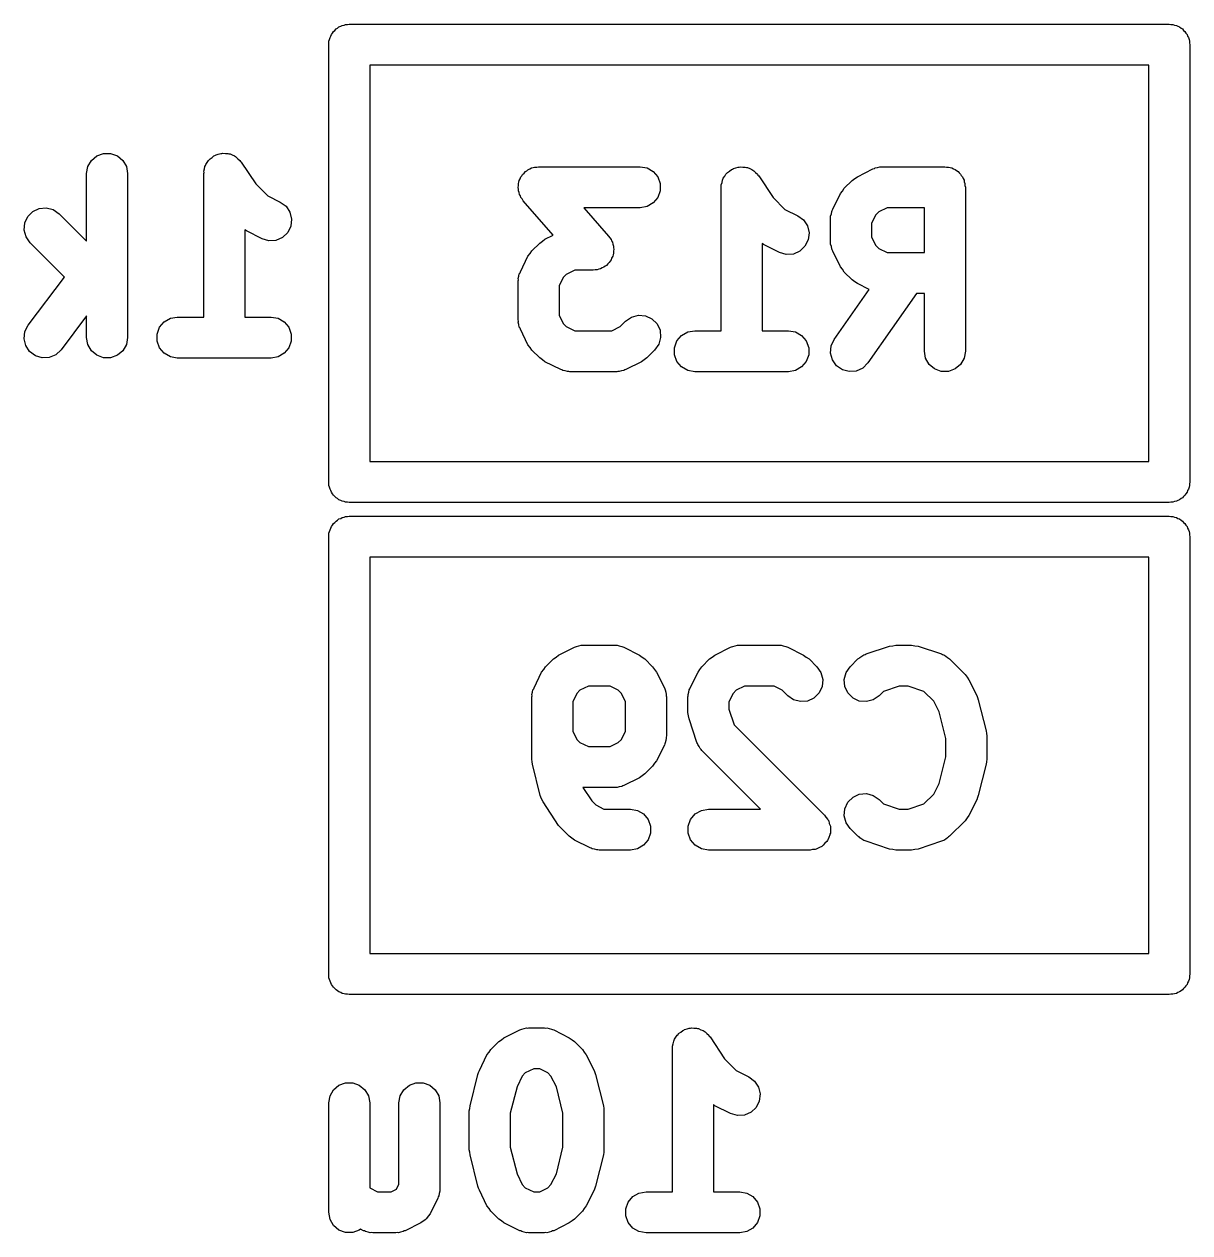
# Model space of a CAD drawing. Extents: x 100 to 214, y -112 to -50.
# Drawn here: x 128.511 to 132.775, y -91.546 to -87.125 of the extents above; entities that cross this region are included whole.
import ezdxf

# ---------------------------------------------------------------- set-up
doc = ezdxf.new("R2010")
doc.units = 0
doc.header["$MEASUREMENT"] = 0
doc.layers.add('BLACK', color=7, linetype='CONTINUOUS')

msp = doc.modelspace()

# ---------------------------------------------------------------- linework, layer by layer
at = {"layer": 'Black'}
for p, q in [((129.648, -87.1476), (129.652, -87.1425)), ((129.652, -87.1425), (129.657, -87.1393)), ((129.657, -87.1393), (129.662, -87.135)), ((129.662, -87.135), (129.669, -87.1328)), ((129.669, -87.1328), (129.674, -87.1295)), ((129.674, -87.1295), (129.681, -87.1284)), ((129.681, -87.1284), (129.687, -87.1261)), ((129.687, -87.1261), (129.694, -87.1261)), ((129.694, -87.1261), (129.7, -87.125)), ((129.7, -87.125), (132.7, -87.125)), ((132.7, -87.125), (132.706, -87.1261)), ((132.706, -87.1261), (132.713, -87.1261)), ((132.713, -87.1261), (132.719, -87.1284)), ((132.719, -87.1284), (132.726, -87.1295)), ((132.726, -87.1295), (132.731, -87.1328)), ((132.731, -87.1328), (132.737, -87.135)), ((132.737, -87.135), (132.743, -87.1393)), ((132.743, -87.1393), (132.748, -87.1425)), ((132.748, -87.1425), (132.752, -87.1476)), ((129.626, -87.187), (129.628, -87.1808)), ((129.626, -87.1935), (129.626, -87.187)), ((129.628, -87.1808), (129.63, -87.1743)), ((129.63, -87.1743), (129.633, -87.1687)), ((129.633, -87.1687), (129.635, -87.1625)), ((129.635, -87.1625), (129.639, -87.1575)), ((129.639, -87.1575), (129.643, -87.1518)), ((129.643, -87.1518), (129.648, -87.1476)), ((132.752, -87.1476), (132.757, -87.1518)), ((132.757, -87.1518), (132.761, -87.1575)), ((132.761, -87.1575), (132.765, -87.1625)), ((132.765, -87.1625), (132.767, -87.1687)), ((132.767, -87.1687), (132.77, -87.1743)), ((132.77, -87.1743), (132.772, -87.1808)), ((132.772, -87.1808), (132.774, -87.187)), ((132.774, -87.187), (132.774, -87.1935)), ((129.625, -87.2), (129.626, -87.1935)), ((129.625, -88.8), (129.625, -87.2)), ((132.774, -87.1935), (132.775, -87.2)), ((132.775, -87.2), (132.775, -88.8)), ((132.625, -87.275), (129.775, -87.275)), ((129.775, -87.275), (129.775, -88.725)), ((132.625, -88.725), (132.625, -87.275)), ((128.744, -87.6458), (128.757, -87.6232)), ((128.757, -87.6232), (128.777, -87.6065)), ((128.777, -87.6065), (128.801, -87.5976)), ((128.801, -87.5976), (128.827, -87.5976)), ((128.827, -87.5976), (128.852, -87.6065)), ((128.852, -87.6065), (128.872, -87.6232)), ((128.872, -87.6232), (128.885, -87.6458)), ((129.176, -87.6382), (129.181, -87.631)), ((129.181, -87.631), (129.185, -87.6232)), ((129.185, -87.6232), (129.189, -87.6205)), ((129.189, -87.6205), (129.191, -87.6172)), ((129.191, -87.6172), (129.199, -87.6122)), ((129.199, -87.6122), (129.205, -87.6065)), ((129.205, -87.6065), (129.209, -87.6051)), ((129.209, -87.6051), (129.213, -87.6027)), ((129.213, -87.6027), (129.221, -87.6006)), ((129.221, -87.6006), (129.23, -87.5976)), ((129.23, -87.5976), (129.234, -87.5976)), ((129.234, -87.5976), (129.238, -87.5966)), ((129.238, -87.5966), (129.247, -87.5976)), ((129.247, -87.5976), (129.256, -87.5976)), ((129.256, -87.5976), (129.26, -87.599)), ((129.26, -87.599), (129.264, -87.5994)), ((129.264, -87.5994), (129.272, -87.6034)), ((129.272, -87.6034), (129.28, -87.6065)), ((129.28, -87.6065), (129.284, -87.6091)), ((129.284, -87.6091), (129.287, -87.611)), ((129.287, -87.611), (129.293, -87.6175)), ((129.293, -87.6175), (129.3, -87.6232)), ((129.3, -87.6232), (129.302, -87.6268)), ((129.302, -87.6268), (129.305, -87.6298)), ((129.305, -87.6298), (129.358, -87.7094)), ((128.739, -87.6714), (128.744, -87.6458)), ((128.739, -87.9189), (128.739, -87.6714)), ((128.885, -87.6458), (128.889, -87.6714)), ((128.889, -87.6714), (128.889, -88.2714)), ((129.168, -87.6632), (129.171, -87.6546)), ((129.169, -87.6673), (129.168, -87.6632)), ((129.168, -87.6714), (129.169, -87.6673)), ((129.168, -88.1964), (129.168, -87.6714)), ((129.171, -87.6546), (129.172, -87.6458)), ((129.172, -87.6458), (129.174, -87.6422)), ((129.174, -87.6422), (129.176, -87.6382)), ((130.332, -87.6795), (130.334, -87.6744)), ((130.334, -87.6744), (130.34, -87.6696)), ((130.34, -87.6696), (130.345, -87.664)), ((130.345, -87.664), (130.35, -87.6611)), ((130.35, -87.6611), (130.354, -87.6573)), ((130.354, -87.6573), (130.361, -87.6546)), ((130.361, -87.6546), (130.367, -87.651)), ((130.367, -87.651), (130.373, -87.6499)), ((130.373, -87.6499), (130.378, -87.6479)), ((130.378, -87.6479), (130.386, -87.6477)), ((130.386, -87.6477), (130.393, -87.6464)), ((130.393, -87.6464), (130.764, -87.6464)), ((130.764, -87.6464), (130.79, -87.651)), ((130.79, -87.651), (130.812, -87.664)), ((130.812, -87.664), (130.829, -87.6839)), ((131.074, -87.681), (131.078, -87.6732)), ((131.078, -87.6732), (131.081, -87.6705)), ((131.081, -87.6705), (131.084, -87.6672)), ((131.084, -87.6672), (131.091, -87.6622)), ((131.091, -87.6622), (131.098, -87.6565)), ((131.098, -87.6565), (131.102, -87.6551)), ((131.102, -87.6551), (131.106, -87.6527)), ((131.106, -87.6527), (131.114, -87.6506)), ((131.114, -87.6506), (131.123, -87.6476)), ((131.123, -87.6476), (131.127, -87.6476)), ((131.127, -87.6476), (131.131, -87.6466)), ((131.131, -87.6466), (131.14, -87.6476)), ((131.14, -87.6476), (131.149, -87.6476)), ((131.149, -87.6476), (131.153, -87.649)), ((131.153, -87.649), (131.157, -87.6494)), ((131.157, -87.6494), (131.165, -87.6534)), ((131.165, -87.6534), (131.173, -87.6565)), ((131.173, -87.6565), (131.176, -87.6591)), ((131.176, -87.6591), (131.18, -87.661)), ((131.18, -87.661), (131.186, -87.6675)), ((131.186, -87.6675), (131.193, -87.6732)), ((131.193, -87.6732), (131.195, -87.6768)), ((131.559, -87.6829), (131.616, -87.6543)), ((131.616, -87.6543), (131.621, -87.6531)), ((131.621, -87.6531), (131.624, -87.651)), ((131.624, -87.651), (131.633, -87.6494)), ((131.633, -87.6494), (131.641, -87.6469)), ((131.641, -87.6469), (131.646, -87.6472)), ((131.646, -87.6472), (131.65, -87.6464)), ((131.65, -87.6464), (131.879, -87.6464)), ((131.879, -87.6464), (131.885, -87.6476)), ((131.885, -87.6476), (131.892, -87.6476)), ((131.892, -87.6476), (131.898, -87.6498)), ((131.898, -87.6498), (131.904, -87.651)), ((131.904, -87.651), (131.91, -87.6542)), ((131.91, -87.6542), (131.916, -87.6565)), ((131.916, -87.6565), (131.921, -87.6607)), ((131.921, -87.6607), (131.927, -87.664)), ((131.927, -87.664), (131.931, -87.669)), ((131.931, -87.669), (131.936, -87.6732)), ((131.936, -87.6732), (131.939, -87.6789)), ((129.358, -87.7094), (129.402, -87.7526)), ((130.318, -87.723), (130.319, -87.7157)), ((130.319, -87.7084), (130.321, -87.703)), ((130.319, -87.7157), (130.319, -87.7084)), ((130.321, -87.703), (130.322, -87.6972)), ((130.322, -87.6972), (130.325, -87.6908)), ((130.325, -87.6908), (130.328, -87.6839)), ((130.328, -87.6839), (130.332, -87.6795)), ((130.829, -87.6839), (130.838, -87.7084)), ((130.838, -87.7084), (130.838, -87.7345)), ((131.061, -87.7132), (131.064, -87.7046)), ((131.061, -87.7173), (131.061, -87.7132)), ((131.061, -87.7214), (131.061, -87.7173)), ((131.064, -87.7046), (131.065, -87.6958)), ((131.065, -87.6958), (131.067, -87.6922)), ((131.067, -87.6922), (131.068, -87.6882)), ((131.068, -87.6882), (131.074, -87.681)), ((131.195, -87.6768), (131.198, -87.6798)), ((131.198, -87.6798), (131.251, -87.7594)), ((131.511, -87.7255), (131.54, -87.697)), ((131.54, -87.697), (131.55, -87.6901)), ((131.55, -87.6901), (131.559, -87.6829)), ((131.939, -87.6789), (131.944, -87.6839)), ((131.944, -87.6839), (131.946, -87.6901)), ((131.946, -87.6901), (131.949, -87.6958)), ((131.949, -87.6958), (131.95, -87.7022)), ((131.95, -87.7022), (131.952, -87.7084)), ((131.952, -87.7084), (131.952, -87.715)), ((131.952, -87.715), (131.954, -87.7214)), ((129.402, -87.7526), (129.448, -87.7758)), ((130.319, -87.7287), (130.318, -87.723)), ((130.319, -87.7345), (130.319, -87.7287)), ((130.322, -87.7413), (130.319, -87.7345)), ((130.323, -87.7485), (130.322, -87.7413)), ((130.326, -87.7535), (130.323, -87.7485)), ((130.328, -87.7589), (130.326, -87.7535)), ((130.333, -87.7645), (130.328, -87.7589)), ((130.336, -87.7708), (130.333, -87.7645)), ((130.829, -87.7589), (130.812, -87.7789)), ((130.838, -87.7345), (130.829, -87.7589)), ((131.061, -88.2464), (131.061, -87.7214)), ((131.251, -87.7594), (131.294, -87.8026)), ((131.469, -87.8022), (131.497, -87.745)), ((131.497, -87.745), (131.504, -87.7354)), ((131.504, -87.7354), (131.511, -87.7255)), ((131.954, -87.7214), (131.954, -88.3214)), ((128.543, -87.81), (128.566, -87.799)), ((128.566, -87.799), (128.592, -87.7967)), ((128.592, -87.7967), (128.617, -87.8035)), ((128.617, -87.8035), (128.639, -87.8184)), ((129.448, -87.7758), (129.469, -87.7913)), ((129.469, -87.7913), (129.483, -87.813)), ((130.446, -87.8965), (130.336, -87.7708)), ((130.764, -87.7964), (130.558, -87.7964)), ((130.558, -87.7964), (130.649, -87.9006)), ((130.79, -87.7919), (130.764, -87.7964)), ((130.812, -87.7789), (130.79, -87.7919)), ((131.294, -87.8026), (131.341, -87.8258)), ((131.465, -87.8101), (131.467, -87.8063)), ((131.467, -87.8063), (131.469, -87.8022)), ((131.668, -87.7964), (131.637, -87.8116)), ((131.804, -87.7964), (131.668, -87.7964)), ((131.804, -87.9607), (131.804, -87.7964)), ((128.511, -87.878), (128.513, -87.852)), ((128.513, -87.852), (128.524, -87.8284)), ((128.524, -87.8284), (128.543, -87.81)), ((128.639, -87.8184), (128.739, -87.9189)), ((129.483, -87.813), (129.489, -87.8384)), ((129.489, -87.8384), (129.486, -87.8642)), ((131.341, -87.8258), (131.362, -87.8413)), ((131.362, -87.8413), (131.376, -87.863)), ((131.461, -87.8271), (131.464, -87.8187)), ((131.461, -87.8315), (131.461, -87.8271)), ((131.461, -87.8357), (131.461, -87.8315)), ((131.461, -87.9214), (131.461, -87.8357)), ((131.464, -87.8187), (131.465, -87.8101)), ((131.626, -87.823), (131.611, -87.8534)), ((131.637, -87.8116), (131.626, -87.823)), ((128.518, -87.9031), (128.511, -87.878)), ((129.324, -87.8814), (129.318, -87.8771)), ((129.318, -87.8771), (129.318, -88.1964)), ((129.381, -87.9099), (129.324, -87.8814)), ((129.475, -87.8875), (129.456, -87.9054)), ((129.486, -87.8642), (129.475, -87.8875)), ((130.416, -87.9115), (130.446, -87.8965)), ((131.376, -87.863), (131.382, -87.8884)), ((131.382, -87.8884), (131.379, -87.9142)), ((131.611, -87.8534), (131.611, -87.9037)), ((128.533, -87.9245), (128.518, -87.9031)), ((128.658, -88.0499), (128.533, -87.9245)), ((129.406, -87.9174), (129.381, -87.9099)), ((129.432, -87.9158), (129.406, -87.9174)), ((129.456, -87.9054), (129.432, -87.9158)), ((130.368, -87.9541), (130.397, -87.9255)), ((130.397, -87.9255), (130.407, -87.9186)), ((130.407, -87.9186), (130.416, -87.9115)), ((130.649, -87.9006), (130.653, -87.9069)), ((130.653, -87.9069), (130.658, -87.9125)), ((130.658, -87.9125), (130.66, -87.9179)), ((130.66, -87.9179), (130.663, -87.9229)), ((130.663, -87.9229), (130.664, -87.9301)), ((130.664, -87.9301), (130.667, -87.937)), ((130.667, -87.937), (130.667, -87.9428)), ((131.216, -87.9314), (131.211, -87.9271)), ((131.211, -87.9271), (131.211, -88.2464)), ((131.274, -87.9599), (131.216, -87.9314)), ((131.367, -87.9375), (131.348, -87.9554)), ((131.379, -87.9142), (131.367, -87.9375)), ((131.461, -87.9257), (131.461, -87.9214)), ((131.461, -87.93), (131.461, -87.9257)), ((131.464, -87.9384), (131.461, -87.93)), ((131.465, -87.9471), (131.464, -87.9384)), ((131.611, -87.9037), (131.626, -87.9341)), ((131.626, -87.9341), (131.637, -87.9455)), ((130.326, -88.0307), (130.354, -87.9736)), ((130.354, -87.9736), (130.362, -87.9639)), ((130.362, -87.9639), (130.368, -87.9541)), ((130.66, -87.9806), (130.658, -87.9875)), ((130.664, -87.9742), (130.66, -87.9806)), ((130.665, -87.9685), (130.664, -87.9742)), ((130.667, -87.963), (130.665, -87.9685)), ((130.667, -87.9428), (130.668, -87.9484)), ((130.668, -87.9484), (130.667, -87.9557)), ((130.667, -87.9557), (130.667, -87.963)), ((131.299, -87.9674), (131.274, -87.9599)), ((131.325, -87.9658), (131.299, -87.9674)), ((131.348, -87.9554), (131.325, -87.9658)), ((131.467, -87.9508), (131.465, -87.9471)), ((131.469, -87.955), (131.467, -87.9508)), ((131.497, -88.0121), (131.469, -87.955)), ((131.637, -87.9455), (131.668, -87.9607)), ((131.668, -87.9607), (131.804, -87.9607)), ((130.525, -88.025), (130.494, -88.0402)), ((130.593, -88.025), (130.525, -88.025)), ((130.6, -88.0237), (130.593, -88.025)), ((130.607, -88.0236), (130.6, -88.0237)), ((130.613, -88.0215), (130.607, -88.0236)), ((130.619, -88.0205), (130.613, -88.0215)), ((130.625, -88.0168), (130.619, -88.0205)), ((130.632, -88.0142), (130.625, -88.0168)), ((130.636, -88.0103), (130.632, -88.0142)), ((130.641, -88.0075), (130.636, -88.0103)), ((130.646, -88.0018), (130.641, -88.0075)), ((130.651, -87.997), (130.646, -88.0018)), ((130.654, -87.9919), (130.651, -87.997)), ((130.658, -87.9875), (130.654, -87.9919)), ((131.504, -88.0218), (131.497, -88.0121)), ((131.511, -88.0316), (131.504, -88.0218)), ((128.526, -88.2264), (128.658, -88.0499)), ((130.318, -88.0557), (130.321, -88.0473)), ((130.319, -88.06), (130.318, -88.0557)), ((130.318, -88.0643), (130.319, -88.06)), ((130.318, -88.2071), (130.318, -88.0643)), ((130.321, -88.0473), (130.322, -88.0386)), ((130.322, -88.0386), (130.325, -88.0349)), ((130.325, -88.0349), (130.326, -88.0307)), ((130.483, -88.0516), (130.468, -88.082)), ((130.494, -88.0402), (130.483, -88.0516)), ((131.54, -88.0602), (131.511, -88.0316)), ((131.55, -88.0671), (131.54, -88.0602)), ((131.559, -88.0742), (131.55, -88.0671)), ((131.602, -88.0957), (131.559, -88.0742)), ((130.468, -88.082), (130.468, -88.1894)), ((131.474, -88.2784), (131.602, -88.0957)), ((131.775, -88.1107), (131.597, -88.3644)), ((131.804, -88.1107), (131.775, -88.1107)), ((131.804, -88.3214), (131.804, -88.1107)), ((128.739, -88.1917), (128.646, -88.3164)), ((128.739, -88.2714), (128.739, -88.1917)), ((129.023, -88.214), (129.046, -88.201)), ((129.046, -88.201), (129.071, -88.1964)), ((129.071, -88.1964), (129.168, -88.1964)), ((129.318, -88.1964), (129.414, -88.1964)), ((129.414, -88.1964), (129.44, -88.201)), ((129.44, -88.201), (129.462, -88.214)), ((130.468, -88.1894), (130.483, -88.2199)), ((130.711, -88.2113), (130.733, -88.1963)), ((130.733, -88.1963), (130.758, -88.1896)), ((130.758, -88.1896), (130.784, -88.1918)), ((130.784, -88.1918), (130.807, -88.2028)), ((130.807, -88.2028), (130.826, -88.2213)), ((128.511, -88.2755), (128.514, -88.2497)), ((128.514, -88.2497), (128.526, -88.2264)), ((128.998, -88.2584), (129.006, -88.2339)), ((129.006, -88.2339), (129.023, -88.214)), ((129.462, -88.214), (129.479, -88.2339)), ((129.479, -88.2339), (129.488, -88.2584)), ((130.319, -88.2114), (130.318, -88.2071)), ((130.318, -88.2157), (130.319, -88.2114)), ((130.321, -88.2241), (130.318, -88.2157)), ((130.322, -88.2328), (130.321, -88.2241)), ((130.325, -88.2365), (130.322, -88.2328)), ((130.326, -88.2407), (130.325, -88.2365)), ((130.354, -88.2978), (130.326, -88.2407)), ((130.483, -88.2199), (130.494, -88.2312)), ((130.494, -88.2312), (130.525, -88.2464)), ((130.525, -88.2464), (130.661, -88.2464)), ((130.661, -88.2464), (130.691, -88.2312)), ((130.691, -88.2312), (130.711, -88.2113)), ((130.826, -88.2213), (130.837, -88.2449)), ((130.837, -88.2449), (130.839, -88.2708)), ((130.916, -88.264), (130.939, -88.251)), ((130.939, -88.251), (130.964, -88.2464)), ((130.964, -88.2464), (131.061, -88.2464)), ((131.211, -88.2464), (131.307, -88.2464)), ((131.307, -88.2464), (131.333, -88.251)), ((131.333, -88.251), (131.355, -88.264)), ((128.517, -88.3009), (128.511, -88.2755)), ((128.744, -88.2971), (128.739, -88.2714)), ((128.889, -88.2714), (128.885, -88.2971)), ((128.998, -88.2845), (128.998, -88.2584)), ((129.006, -88.3089), (128.998, -88.2845)), ((129.488, -88.2845), (129.479, -88.3089)), ((129.488, -88.2584), (129.488, -88.2845)), ((130.839, -88.2708), (130.832, -88.296)), ((130.89, -88.3084), (130.899, -88.2839)), ((130.899, -88.2839), (130.916, -88.264)), ((131.355, -88.264), (131.372, -88.2839)), ((131.372, -88.2839), (131.381, -88.3084)), ((131.463, -88.302), (131.474, -88.2784)), ((128.531, -88.3227), (128.517, -88.3009)), ((128.552, -88.3383), (128.531, -88.3227)), ((128.577, -88.3459), (128.552, -88.3383)), ((128.627, -88.3342), (128.603, -88.3445)), ((128.646, -88.3164), (128.627, -88.3342)), ((128.757, -88.3196), (128.744, -88.2971)), ((128.777, -88.3364), (128.757, -88.3196)), ((128.801, -88.3453), (128.777, -88.3364)), ((128.852, -88.3364), (128.827, -88.3453)), ((128.872, -88.3196), (128.852, -88.3364)), ((128.885, -88.2971), (128.872, -88.3196)), ((129.023, -88.3289), (129.006, -88.3089)), ((129.046, -88.3419), (129.023, -88.3289)), ((129.462, -88.3289), (129.44, -88.3419)), ((129.479, -88.3089), (129.462, -88.3289)), ((130.362, -88.3075), (130.354, -88.2978)), ((130.368, -88.3173), (130.362, -88.3075)), ((130.397, -88.3459), (130.368, -88.3173)), ((130.817, -88.3173), (130.789, -88.3459)), ((130.832, -88.296), (130.817, -88.3173)), ((130.89, -88.3345), (130.89, -88.3084)), ((130.899, -88.3589), (130.89, -88.3345)), ((131.381, -88.3345), (131.372, -88.3589)), ((131.381, -88.3084), (131.381, -88.3345)), ((131.461, -88.328), (131.463, -88.302)), ((131.468, -88.3531), (131.461, -88.328)), ((131.808, -88.3471), (131.804, -88.3214)), ((131.954, -88.3214), (131.949, -88.3471)), ((128.603, -88.3445), (128.577, -88.3459)), ((128.827, -88.3453), (128.801, -88.3453)), ((129.071, -88.3464), (129.046, -88.3419)), ((129.414, -88.3464), (129.071, -88.3464)), ((129.44, -88.3419), (129.414, -88.3464)), ((130.407, -88.3528), (130.397, -88.3459)), ((130.416, -88.3599), (130.407, -88.3528)), ((130.474, -88.3885), (130.416, -88.3599)), ((130.769, -88.3599), (130.712, -88.3885)), ((130.779, -88.3528), (130.769, -88.3599)), ((130.789, -88.3459), (130.779, -88.3528)), ((130.916, -88.3789), (130.899, -88.3589)), ((130.939, -88.3919), (130.916, -88.3789)), ((131.355, -88.3789), (131.333, -88.3919)), ((131.372, -88.3589), (131.355, -88.3789)), ((131.483, -88.3745), (131.468, -88.3531)), ((131.504, -88.3894), (131.483, -88.3745)), ((131.579, -88.3829), (131.555, -88.3939)), ((131.597, -88.3644), (131.579, -88.3829)), ((131.821, -88.3696), (131.808, -88.3471)), ((131.841, -88.3864), (131.821, -88.3696)), ((131.936, -88.3696), (131.916, -88.3864)), ((131.949, -88.3471), (131.936, -88.3696)), ((130.478, -88.3897), (130.474, -88.3885)), ((130.481, -88.3919), (130.478, -88.3897)), ((130.49, -88.3934), (130.481, -88.3919)), ((130.499, -88.3959), (130.49, -88.3934)), ((130.503, -88.3957), (130.499, -88.3959)), ((130.507, -88.3964), (130.503, -88.3957)), ((130.679, -88.3964), (130.507, -88.3964)), ((130.683, -88.3957), (130.679, -88.3964)), ((130.687, -88.3959), (130.683, -88.3957)), ((130.696, -88.3934), (130.687, -88.3959)), ((130.704, -88.3919), (130.696, -88.3934)), ((130.708, -88.3897), (130.704, -88.3919)), ((130.712, -88.3885), (130.708, -88.3897)), ((130.964, -88.3964), (130.939, -88.3919)), ((131.307, -88.3964), (130.964, -88.3964)), ((131.333, -88.3919), (131.307, -88.3964)), ((131.529, -88.3961), (131.504, -88.3894)), ((131.555, -88.3939), (131.529, -88.3961)), ((131.866, -88.3953), (131.841, -88.3864)), ((131.892, -88.3953), (131.866, -88.3953)), ((131.916, -88.3864), (131.892, -88.3953)), ((129.775, -88.725), (132.625, -88.725)), ((129.626, -88.8065), (129.625, -88.8)), ((129.626, -88.813), (129.626, -88.8065)), ((129.628, -88.8192), (129.626, -88.813)), ((129.63, -88.8257), (129.628, -88.8192)), ((129.633, -88.8313), (129.63, -88.8257)), ((132.77, -88.8257), (132.767, -88.8313)), ((132.772, -88.8192), (132.77, -88.8257)), ((132.774, -88.813), (132.772, -88.8192)), ((132.775, -88.8), (132.774, -88.8065)), ((132.774, -88.8065), (132.774, -88.813)), ((129.635, -88.8375), (129.633, -88.8313)), ((129.639, -88.8425), (129.635, -88.8375)), ((129.643, -88.8482), (129.639, -88.8425)), ((129.648, -88.8524), (129.643, -88.8482)), ((129.652, -88.8575), (129.648, -88.8524)), ((129.657, -88.8607), (129.652, -88.8575)), ((129.662, -88.865), (129.657, -88.8607)), ((129.669, -88.8672), (129.662, -88.865)), ((129.674, -88.8705), (129.669, -88.8672)), ((132.731, -88.8672), (132.726, -88.8705)), ((132.737, -88.865), (132.731, -88.8672)), ((132.743, -88.8607), (132.737, -88.865)), ((132.748, -88.8575), (132.743, -88.8607)), ((132.752, -88.8524), (132.748, -88.8575)), ((132.757, -88.8482), (132.752, -88.8524)), ((132.761, -88.8425), (132.757, -88.8482)), ((132.765, -88.8375), (132.761, -88.8425)), ((132.767, -88.8313), (132.765, -88.8375)), ((129.681, -88.8716), (129.674, -88.8705)), ((129.687, -88.8739), (129.681, -88.8716)), ((129.694, -88.8739), (129.687, -88.8739)), ((129.7, -88.875), (129.694, -88.8739)), ((132.7, -88.875), (129.7, -88.875)), ((132.706, -88.8739), (132.7, -88.875)), ((132.713, -88.8739), (132.706, -88.8739)), ((132.719, -88.8716), (132.713, -88.8739)), ((132.726, -88.8705), (132.719, -88.8716)), ((129.635, -88.9625), (129.639, -88.9575)), ((129.639, -88.9575), (129.643, -88.9518)), ((129.643, -88.9518), (129.648, -88.9476)), ((129.648, -88.9476), (129.652, -88.9425)), ((129.652, -88.9425), (129.657, -88.9393)), ((129.657, -88.9393), (129.662, -88.935)), ((129.662, -88.935), (129.669, -88.9328)), ((129.669, -88.9328), (129.674, -88.9295)), ((129.674, -88.9295), (129.681, -88.9284)), ((129.681, -88.9284), (129.687, -88.9261)), ((129.687, -88.9261), (129.694, -88.9261)), ((129.694, -88.9261), (129.7, -88.925)), ((129.7, -88.925), (132.7, -88.925)), ((132.7, -88.925), (132.706, -88.9261)), ((132.706, -88.9261), (132.713, -88.9261)), ((132.713, -88.9261), (132.719, -88.9284)), ((132.719, -88.9284), (132.726, -88.9295)), ((132.726, -88.9295), (132.731, -88.9328)), ((132.731, -88.9328), (132.737, -88.935)), ((132.737, -88.935), (132.743, -88.9393)), ((132.743, -88.9393), (132.748, -88.9425)), ((132.748, -88.9425), (132.752, -88.9476)), ((132.752, -88.9476), (132.757, -88.9518)), ((132.757, -88.9518), (132.761, -88.9575)), ((132.761, -88.9575), (132.765, -88.9625)), ((129.625, -89), (129.626, -88.9935)), ((129.625, -90.6), (129.625, -89)), ((129.626, -88.987), (129.628, -88.9808)), ((129.626, -88.9935), (129.626, -88.987)), ((129.628, -88.9808), (129.63, -88.9743)), ((129.63, -88.9743), (129.633, -88.9687)), ((129.633, -88.9687), (129.635, -88.9625)), ((132.765, -88.9625), (132.767, -88.9687)), ((132.767, -88.9687), (132.77, -88.9743)), ((132.77, -88.9743), (132.772, -88.9808)), ((132.772, -88.9808), (132.774, -88.987)), ((132.774, -88.987), (132.774, -88.9935)), ((132.774, -88.9935), (132.775, -89)), ((132.775, -89), (132.775, -90.6)), ((132.625, -89.075), (129.775, -89.075)), ((129.775, -89.075), (129.775, -90.525)), ((132.625, -90.525), (132.625, -89.075)), ((130.531, -89.401), (130.54, -89.3994)), ((130.54, -89.3994), (130.549, -89.3969)), ((130.549, -89.3969), (130.553, -89.3972)), ((130.553, -89.3972), (130.557, -89.3964)), ((130.557, -89.3964), (130.671, -89.3964)), ((130.671, -89.3964), (130.676, -89.3972)), ((130.676, -89.3972), (130.68, -89.3969)), ((130.68, -89.3969), (130.688, -89.3994)), ((130.688, -89.3994), (130.697, -89.401)), ((131.103, -89.401), (131.112, -89.3994)), ((131.112, -89.3994), (131.12, -89.3969)), ((131.12, -89.3969), (131.124, -89.3972)), ((131.124, -89.3972), (131.129, -89.3964)), ((131.129, -89.3964), (131.271, -89.3964)), ((131.271, -89.3964), (131.276, -89.3972)), ((131.276, -89.3972), (131.28, -89.3969)), ((131.28, -89.3969), (131.288, -89.3994)), ((131.288, -89.3994), (131.297, -89.401)), ((131.591, -89.4288), (131.676, -89.4003)), ((131.676, -89.4003), (131.688, -89.3985)), ((131.688, -89.3985), (131.7, -89.3964)), ((131.7, -89.3964), (131.757, -89.3964)), ((131.757, -89.3964), (131.769, -89.3985)), ((131.769, -89.3985), (131.781, -89.4003)), ((131.781, -89.4003), (131.867, -89.4288)), ((130.447, -89.447), (130.457, -89.4401)), ((130.457, -89.4401), (130.466, -89.4329)), ((130.466, -89.4329), (130.524, -89.4043)), ((130.524, -89.4043), (130.528, -89.4031)), ((130.528, -89.4031), (130.531, -89.401)), ((130.697, -89.401), (130.701, -89.4031)), ((130.701, -89.4031), (130.705, -89.4043)), ((130.705, -89.4043), (130.762, -89.4329)), ((130.762, -89.4329), (130.772, -89.4401)), ((130.772, -89.4401), (130.782, -89.447)), ((131.018, -89.447), (131.028, -89.4401)), ((131.028, -89.4401), (131.038, -89.4329)), ((131.038, -89.4329), (131.095, -89.4043)), ((131.095, -89.4043), (131.099, -89.4031)), ((131.099, -89.4031), (131.103, -89.401)), ((131.297, -89.401), (131.301, -89.4031)), ((131.301, -89.4031), (131.305, -89.4043)), ((131.305, -89.4043), (131.362, -89.4329)), ((131.362, -89.4329), (131.372, -89.4401)), ((131.372, -89.4401), (131.382, -89.447)), ((131.561, -89.447), (131.565, -89.4445)), ((131.565, -89.4445), (131.568, -89.4413)), ((131.568, -89.4413), (131.575, -89.4371)), ((131.575, -89.4371), (131.583, -89.432)), ((131.583, -89.432), (131.587, -89.4309)), ((131.587, -89.4309), (131.591, -89.4288)), ((131.867, -89.4288), (131.87, -89.4309)), ((131.87, -89.4309), (131.875, -89.432)), ((131.875, -89.432), (131.882, -89.4371)), ((131.882, -89.4371), (131.889, -89.4413)), ((131.889, -89.4413), (131.892, -89.4445)), ((131.892, -89.4445), (131.896, -89.447)), ((130.404, -89.495), (130.412, -89.4854)), ((130.412, -89.4854), (130.418, -89.4755)), ((130.418, -89.4755), (130.447, -89.447)), ((130.782, -89.447), (130.81, -89.4755)), ((130.81, -89.4755), (130.817, -89.4854)), ((130.817, -89.4854), (130.824, -89.495)), ((130.976, -89.495), (130.983, -89.4854)), ((130.983, -89.4854), (130.99, -89.4755)), ((130.99, -89.4755), (131.018, -89.447)), ((131.382, -89.447), (131.41, -89.4755)), ((131.41, -89.4755), (131.425, -89.4969)), ((131.518, -89.4969), (131.533, -89.4755)), ((131.533, -89.4755), (131.561, -89.447)), ((131.896, -89.447), (131.953, -89.5041)), ((130.376, -89.5522), (130.404, -89.495)), ((130.824, -89.495), (130.853, -89.5522)), ((130.947, -89.5522), (130.976, -89.495)), ((131.425, -89.4969), (131.432, -89.522)), ((131.432, -89.522), (131.43, -89.548)), ((131.511, -89.522), (131.518, -89.4969)), ((131.513, -89.548), (131.511, -89.522)), ((131.953, -89.5041), (131.96, -89.5139)), ((131.96, -89.5139), (131.967, -89.5236)), ((131.967, -89.5236), (131.996, -89.5807)), ((130.368, -89.5771), (130.371, -89.5687)), ((130.369, -89.5815), (130.368, -89.5771)), ((130.371, -89.5687), (130.372, -89.5601)), ((130.372, -89.5601), (130.375, -89.5563)), ((130.375, -89.5563), (130.376, -89.5522)), ((130.533, -89.573), (130.518, -89.6034)), ((130.544, -89.5616), (130.533, -89.573)), ((130.575, -89.5464), (130.544, -89.5616)), ((130.654, -89.5464), (130.575, -89.5464)), ((130.684, -89.5616), (130.654, -89.5464)), ((130.696, -89.573), (130.684, -89.5616)), ((130.711, -89.6034), (130.696, -89.573)), ((130.853, -89.5522), (130.854, -89.5563)), ((130.854, -89.5563), (130.856, -89.5601)), ((130.856, -89.5601), (130.858, -89.5687)), ((130.858, -89.5687), (130.86, -89.5771)), ((130.86, -89.5771), (130.86, -89.5815)), ((130.94, -89.5771), (130.942, -89.5687)), ((130.94, -89.5815), (130.94, -89.5771)), ((130.942, -89.5687), (130.944, -89.5601)), ((130.944, -89.5601), (130.946, -89.5563)), ((130.946, -89.5563), (130.947, -89.5522)), ((131.104, -89.573), (131.089, -89.6034)), ((131.116, -89.5616), (131.104, -89.573)), ((131.146, -89.5464), (131.116, -89.5616)), ((131.254, -89.5464), (131.146, -89.5464)), ((131.284, -89.5616), (131.254, -89.5464)), ((131.304, -89.5816), (131.284, -89.5616)), ((131.419, -89.5716), (131.4, -89.59)), ((131.43, -89.548), (131.419, -89.5716)), ((131.524, -89.5716), (131.513, -89.548)), ((131.543, -89.59), (131.524, -89.5716)), ((131.655, -89.5656), (131.639, -89.5816)), ((131.712, -89.5464), (131.655, -89.5656)), ((131.745, -89.5464), (131.712, -89.5464)), ((131.802, -89.5656), (131.745, -89.5464)), ((131.838, -89.6016), (131.802, -89.5656)), ((130.368, -89.5857), (130.369, -89.5815)), ((130.368, -89.8143), (130.368, -89.5857)), ((130.518, -89.6034), (130.518, -89.7109)), ((130.711, -89.7109), (130.711, -89.6034)), ((130.86, -89.5815), (130.861, -89.5857)), ((130.861, -89.5857), (130.861, -89.7286)), ((130.939, -89.5857), (130.94, -89.5815)), ((130.939, -89.6429), (130.939, -89.5857)), ((131.089, -89.6034), (131.089, -89.6307)), ((131.325, -89.5965), (131.304, -89.5816)), ((131.351, -89.6033), (131.325, -89.5965)), ((131.377, -89.601), (131.351, -89.6033)), ((131.4, -89.59), (131.377, -89.601)), ((131.566, -89.601), (131.543, -89.59)), ((131.592, -89.6033), (131.566, -89.601)), ((131.617, -89.5965), (131.592, -89.6033)), ((131.639, -89.5816), (131.617, -89.5965)), ((131.858, -89.6405), (131.838, -89.6016)), ((131.996, -89.5807), (131.998, -89.5886)), ((131.998, -89.5886), (132.001, -89.5961)), ((132.001, -89.5961), (132.03, -89.7104)), ((130.941, -89.6547), (130.939, -89.6429)), ((130.943, -89.6666), (130.941, -89.6547)), ((131.089, -89.6307), (131.108, -89.6881)), ((131.882, -89.7378), (131.858, -89.6405)), ((130.972, -89.7523), (130.943, -89.6666)), ((131.108, -89.6881), (131.439, -90.0184)), ((130.518, -89.7109), (130.533, -89.7413)), ((130.533, -89.7413), (130.544, -89.7526)), ((130.544, -89.7526), (130.575, -89.7679)), ((130.654, -89.7679), (130.684, -89.7526)), ((130.684, -89.7526), (130.696, -89.7413)), ((130.696, -89.7413), (130.711, -89.7109)), ((130.856, -89.7542), (130.854, -89.758)), ((130.858, -89.7456), (130.856, -89.7542)), ((130.86, -89.7371), (130.858, -89.7456)), ((130.861, -89.7286), (130.86, -89.7328)), ((130.86, -89.7328), (130.86, -89.7371)), ((130.974, -89.7561), (130.972, -89.7523)), ((131.882, -89.8051), (131.882, -89.7378)), ((132.03, -89.7104), (132.031, -89.7195)), ((132.031, -89.7195), (132.032, -89.7286)), ((132.032, -89.7286), (132.032, -89.8143)), ((130.575, -89.7679), (130.654, -89.7679)), ((130.853, -89.7621), (130.824, -89.8193)), ((130.854, -89.758), (130.853, -89.7621)), ((130.975, -89.7603), (130.974, -89.7561)), ((130.98, -89.7675), (130.975, -89.7603)), ((130.984, -89.7752), (130.98, -89.7675)), ((130.987, -89.7781), (130.984, -89.7752)), ((130.99, -89.7816), (130.987, -89.7781)), ((131.205, -89.9964), (130.99, -89.7816)), ((130.369, -89.8233), (130.368, -89.8143)), ((130.37, -89.8325), (130.369, -89.8233)), ((130.399, -89.9468), (130.37, -89.8325)), ((130.81, -89.8387), (130.782, -89.8673)), ((130.817, -89.8289), (130.81, -89.8387)), ((130.824, -89.8193), (130.817, -89.8289)), ((131.858, -89.9024), (131.882, -89.8051)), ((132.03, -89.8325), (132.001, -89.9468)), ((132.031, -89.8233), (132.03, -89.8325)), ((132.032, -89.8143), (132.031, -89.8233)), ((130.762, -89.8814), (130.705, -89.9099)), ((130.772, -89.8742), (130.762, -89.8814)), ((130.782, -89.8673), (130.772, -89.8742)), ((130.557, -89.9179), (130.554, -89.9173)), ((130.554, -89.9173), (130.587, -89.9665)), ((130.671, -89.9179), (130.557, -89.9179)), ((130.676, -89.9171), (130.671, -89.9179)), ((130.68, -89.9174), (130.676, -89.9171)), ((130.688, -89.9149), (130.68, -89.9174)), ((130.697, -89.9133), (130.688, -89.9149)), ((130.701, -89.9112), (130.697, -89.9133)), ((130.705, -89.9099), (130.701, -89.9112)), ((131.838, -89.9413), (131.858, -89.9024)), ((130.404, -89.9584), (130.399, -89.9468)), ((130.409, -89.9702), (130.404, -89.9584)), ((130.466, -90.0559), (130.409, -89.9702)), ((130.587, -89.9665), (130.602, -89.9812)), ((131.513, -89.9949), (131.524, -89.9713)), ((131.524, -89.9713), (131.543, -89.9528)), ((131.543, -89.9528), (131.566, -89.9418)), ((131.566, -89.9418), (131.592, -89.9396)), ((131.592, -89.9396), (131.617, -89.9463)), ((131.617, -89.9463), (131.639, -89.9613)), ((131.639, -89.9613), (131.655, -89.9773)), ((131.802, -89.9773), (131.838, -89.9413)), ((131.996, -89.9621), (131.967, -90.0193)), ((131.998, -89.9543), (131.996, -89.9621)), ((132.001, -89.9468), (131.998, -89.9543)), ((130.602, -89.9812), (130.632, -89.9964)), ((130.632, -89.9964), (130.729, -89.9964)), ((130.729, -89.9964), (130.754, -90.001)), ((130.754, -90.001), (130.777, -90.014)), ((130.777, -90.014), (130.794, -90.0339)), ((130.949, -90.0339), (130.966, -90.014)), ((130.966, -90.014), (130.989, -90.001)), ((130.989, -90.001), (131.014, -89.9964)), ((131.014, -89.9964), (131.205, -89.9964)), ((131.439, -90.0184), (131.444, -90.0264)), ((131.511, -90.0208), (131.513, -89.9949)), ((131.655, -89.9773), (131.712, -89.9964)), ((131.712, -89.9964), (131.745, -89.9964)), ((131.745, -89.9964), (131.802, -89.9773)), ((131.967, -90.0193), (131.96, -90.0289)), ((130.471, -90.0612), (130.466, -90.0559)), ((130.476, -90.0673), (130.471, -90.0612)), ((130.794, -90.0339), (130.802, -90.0584)), ((130.802, -90.0584), (130.802, -90.0845)), ((130.94, -90.0584), (130.949, -90.0339)), ((130.94, -90.0845), (130.94, -90.0584)), ((131.444, -90.0264), (131.451, -90.0339)), ((131.451, -90.0339), (131.452, -90.037)), ((131.452, -90.037), (131.454, -90.0397)), ((131.454, -90.0397), (131.456, -90.0492)), ((131.456, -90.0492), (131.46, -90.0584)), ((131.46, -90.0584), (131.46, -90.0617)), ((131.46, -90.0617), (131.46, -90.0649)), ((131.518, -90.046), (131.511, -90.0208)), ((131.533, -90.0673), (131.518, -90.046)), ((131.953, -90.0387), (131.896, -90.0959)), ((131.96, -90.0289), (131.953, -90.0387)), ((130.504, -90.0959), (130.476, -90.0673)), ((130.514, -90.1028), (130.504, -90.0959)), ((130.524, -90.1099), (130.514, -90.1028)), ((130.802, -90.0845), (130.794, -90.1089)), ((130.949, -90.1089), (130.94, -90.0845)), ((131.454, -90.0997), (131.451, -90.1089)), ((131.458, -90.0908), (131.454, -90.0997)), ((131.46, -90.0845), (131.458, -90.0876)), ((131.458, -90.0876), (131.458, -90.0908)), ((131.46, -90.0649), (131.46, -90.0746)), ((131.46, -90.0746), (131.46, -90.0845)), ((131.561, -90.0959), (131.533, -90.0673)), ((131.565, -90.0984), (131.561, -90.0959)), ((131.568, -90.1016), (131.565, -90.0984)), ((131.575, -90.1058), (131.568, -90.1016)), ((131.583, -90.1108), (131.575, -90.1058)), ((131.882, -90.1058), (131.875, -90.1108)), ((131.889, -90.1016), (131.882, -90.1058)), ((131.892, -90.0984), (131.889, -90.1016)), ((131.896, -90.0959), (131.892, -90.0984)), ((130.581, -90.1385), (130.524, -90.1099)), ((130.585, -90.1397), (130.581, -90.1385)), ((130.589, -90.1419), (130.585, -90.1397)), ((130.597, -90.1434), (130.589, -90.1419)), ((130.606, -90.1459), (130.597, -90.1434)), ((130.61, -90.1457), (130.606, -90.1459)), ((130.614, -90.1464), (130.61, -90.1457)), ((130.729, -90.1464), (130.614, -90.1464)), ((130.754, -90.1419), (130.729, -90.1464)), ((130.777, -90.1289), (130.754, -90.1419)), ((130.794, -90.1089), (130.777, -90.1289)), ((130.966, -90.1289), (130.949, -90.1089)), ((130.989, -90.1419), (130.966, -90.1289)), ((131.014, -90.1464), (130.989, -90.1419)), ((131.386, -90.1464), (131.014, -90.1464)), ((131.395, -90.1447), (131.386, -90.1464)), ((131.405, -90.1439), (131.395, -90.1447)), ((131.408, -90.1425), (131.405, -90.1439)), ((131.411, -90.1419), (131.408, -90.1425)), ((131.42, -90.137), (131.411, -90.1419)), ((131.429, -90.1329), (131.42, -90.137)), ((131.431, -90.1305), (131.429, -90.1329)), ((131.434, -90.1289), (131.431, -90.1305)), ((131.44, -90.1214), (131.434, -90.1289)), ((131.447, -90.1144), (131.44, -90.1214)), ((131.449, -90.1115), (131.447, -90.1144)), ((131.451, -90.1089), (131.449, -90.1115)), ((131.587, -90.1119), (131.583, -90.1108)), ((131.591, -90.114), (131.587, -90.1119)), ((131.676, -90.1426), (131.591, -90.114)), ((131.688, -90.1443), (131.676, -90.1426)), ((131.7, -90.1464), (131.688, -90.1443)), ((131.757, -90.1464), (131.7, -90.1464)), ((131.769, -90.1443), (131.757, -90.1464)), ((131.781, -90.1426), (131.769, -90.1443)), ((131.867, -90.114), (131.781, -90.1426)), ((131.87, -90.1119), (131.867, -90.114)), ((131.875, -90.1108), (131.87, -90.1119)), ((129.775, -90.525), (132.625, -90.525)), ((129.626, -90.6065), (129.625, -90.6)), ((129.626, -90.613), (129.626, -90.6065)), ((129.628, -90.6192), (129.626, -90.613)), ((129.63, -90.6257), (129.628, -90.6192)), ((129.633, -90.6313), (129.63, -90.6257)), ((129.635, -90.6375), (129.633, -90.6313)), ((129.639, -90.6425), (129.635, -90.6375)), ((132.765, -90.6375), (132.761, -90.6425)), ((132.767, -90.6313), (132.765, -90.6375)), ((132.77, -90.6257), (132.767, -90.6313)), ((132.772, -90.6192), (132.77, -90.6257)), ((132.774, -90.613), (132.772, -90.6192)), ((132.775, -90.6), (132.774, -90.6065)), ((132.774, -90.6065), (132.774, -90.613)), ((129.643, -90.6482), (129.639, -90.6425)), ((129.648, -90.6524), (129.643, -90.6482)), ((129.652, -90.6575), (129.648, -90.6524)), ((129.657, -90.6607), (129.652, -90.6575)), ((129.662, -90.665), (129.657, -90.6607)), ((129.669, -90.6672), (129.662, -90.665)), ((129.674, -90.6705), (129.669, -90.6672)), ((129.681, -90.6716), (129.674, -90.6705)), ((129.687, -90.6739), (129.681, -90.6716)), ((129.694, -90.6739), (129.687, -90.6739)), ((129.7, -90.675), (129.694, -90.6739)), ((132.7, -90.675), (129.7, -90.675)), ((132.706, -90.6739), (132.7, -90.675)), ((132.713, -90.6739), (132.706, -90.6739)), ((132.719, -90.6716), (132.713, -90.6739)), ((132.726, -90.6705), (132.719, -90.6716)), ((132.731, -90.6672), (132.726, -90.6705)), ((132.737, -90.665), (132.731, -90.6672)), ((132.743, -90.6607), (132.737, -90.665)), ((132.748, -90.6575), (132.743, -90.6607)), ((132.752, -90.6524), (132.748, -90.6575)), ((132.757, -90.6482), (132.752, -90.6524)), ((132.761, -90.6425), (132.757, -90.6482)), ((130.266, -90.8329), (130.324, -90.8043)), ((130.324, -90.8043), (130.328, -90.8031)), ((130.328, -90.8031), (130.331, -90.801)), ((130.331, -90.801), (130.34, -90.7994)), ((130.34, -90.7994), (130.349, -90.7969)), ((130.349, -90.7969), (130.353, -90.7972)), ((130.353, -90.7972), (130.357, -90.7964)), ((130.357, -90.7964), (130.414, -90.7964)), ((130.414, -90.7964), (130.419, -90.7972)), ((130.419, -90.7972), (130.423, -90.7969)), ((130.423, -90.7969), (130.431, -90.7994)), ((130.431, -90.7994), (130.44, -90.801)), ((130.44, -90.801), (130.444, -90.8031)), ((130.444, -90.8031), (130.448, -90.8043)), ((130.448, -90.8043), (130.505, -90.8329)), ((130.905, -90.8172), (130.913, -90.8122)), ((130.913, -90.8122), (130.92, -90.8065)), ((130.92, -90.8065), (130.924, -90.8051)), ((130.924, -90.8051), (130.927, -90.8027)), ((130.927, -90.8027), (130.936, -90.8006)), ((130.936, -90.8006), (130.944, -90.7976)), ((130.944, -90.7976), (130.948, -90.7976)), ((130.948, -90.7976), (130.952, -90.7966)), ((130.952, -90.7966), (130.961, -90.7976)), ((130.961, -90.7976), (130.97, -90.7976)), ((130.97, -90.7976), (130.974, -90.799)), ((130.974, -90.799), (130.978, -90.7994)), ((130.978, -90.7994), (130.986, -90.8034)), ((130.986, -90.8034), (130.995, -90.8065)), ((130.995, -90.8065), (130.998, -90.8091)), ((130.998, -90.8091), (131.002, -90.811)), ((131.002, -90.811), (131.008, -90.8175)), ((130.218, -90.8755), (130.247, -90.847)), ((130.247, -90.847), (130.257, -90.8401)), ((130.257, -90.8401), (130.266, -90.8329)), ((130.505, -90.8329), (130.515, -90.8401)), ((130.515, -90.8401), (130.524, -90.847)), ((130.524, -90.847), (130.553, -90.8755)), ((130.883, -90.8632), (130.885, -90.8546)), ((130.885, -90.8546), (130.887, -90.8458)), ((130.887, -90.8458), (130.889, -90.8422)), ((130.889, -90.8422), (130.89, -90.8382)), ((130.89, -90.8382), (130.895, -90.831)), ((130.895, -90.831), (130.9, -90.8232)), ((130.9, -90.8232), (130.903, -90.8205)), ((130.903, -90.8205), (130.905, -90.8172)), ((131.008, -90.8175), (131.015, -90.8232)), ((131.015, -90.8232), (131.017, -90.8268)), ((131.017, -90.8268), (131.02, -90.8298)), ((131.02, -90.8298), (131.073, -90.9094)), ((130.176, -90.9522), (130.204, -90.895)), ((130.204, -90.895), (130.212, -90.8854)), ((130.212, -90.8854), (130.218, -90.8755)), ((130.553, -90.8755), (130.56, -90.8854)), ((130.56, -90.8854), (130.567, -90.895)), ((130.567, -90.895), (130.596, -90.9522)), ((130.882, -90.8714), (130.883, -90.8673)), ((130.882, -91.3964), (130.882, -90.8714)), ((130.883, -90.8673), (130.883, -90.8632)), ((130.375, -90.9464), (130.344, -90.9616)), ((130.397, -90.9464), (130.375, -90.9464)), ((130.427, -90.9616), (130.397, -90.9464)), ((131.073, -90.9094), (131.116, -90.9526)), ((130.142, -91.0818), (130.17, -90.9675)), ((130.17, -90.9675), (130.173, -90.96)), ((130.173, -90.96), (130.176, -90.9522)), ((130.333, -90.973), (130.314, -91.0119)), ((130.344, -90.9616), (130.333, -90.973)), ((130.438, -90.973), (130.427, -90.9616)), ((130.458, -91.0119), (130.438, -90.973)), ((130.596, -90.9522), (130.598, -90.96)), ((130.598, -90.96), (130.601, -90.9675)), ((130.601, -90.9675), (130.63, -91.0818)), ((131.116, -90.9526), (131.162, -90.9758)), ((131.162, -90.9758), (131.183, -90.9913)), ((131.183, -90.9913), (131.197, -91.013)), ((129.63, -91.0458), (129.643, -91.0232)), ((129.643, -91.0232), (129.662, -91.0065)), ((129.662, -91.0065), (129.687, -90.9976)), ((129.687, -90.9976), (129.713, -90.9976)), ((129.713, -90.9976), (129.737, -91.0065)), ((129.737, -91.0065), (129.757, -91.0232)), ((129.757, -91.0232), (129.77, -91.0458)), ((129.887, -91.0458), (129.9, -91.0232)), ((129.9, -91.0232), (129.92, -91.0065)), ((129.92, -91.0065), (129.944, -90.9976)), ((129.944, -90.9976), (129.97, -90.9976)), ((129.97, -90.9976), (129.995, -91.0065)), ((129.995, -91.0065), (130.015, -91.0232)), ((130.015, -91.0232), (130.028, -91.0458)), ((130.314, -91.0119), (130.289, -91.1092)), ((130.482, -91.1092), (130.458, -91.0119)), ((131.197, -91.013), (131.203, -91.0384)), ((129.625, -91.0714), (129.63, -91.0458)), ((129.625, -91.4714), (129.625, -91.0714)), ((129.77, -91.0458), (129.775, -91.0714)), ((129.775, -91.0714), (129.775, -91.3822)), ((129.882, -91.0714), (129.887, -91.0458)), ((129.882, -91.368), (129.882, -91.0714)), ((130.028, -91.0458), (130.032, -91.0714)), ((130.032, -91.0714), (130.032, -91.3857)), ((131.038, -91.0814), (131.032, -91.0771)), ((131.032, -91.0771), (131.032, -91.3964)), ((131.2, -91.0642), (131.189, -91.0875)), ((131.203, -91.0384), (131.2, -91.0642)), ((130.139, -91.1), (130.141, -91.091)), ((130.139, -91.2429), (130.139, -91.1)), ((130.141, -91.091), (130.142, -91.0818)), ((130.289, -91.1092), (130.289, -91.2336)), ((130.482, -91.2336), (130.482, -91.1092)), ((130.63, -91.0818), (130.631, -91.091)), ((130.631, -91.091), (130.632, -91.1)), ((130.632, -91.1), (130.632, -91.2429)), ((131.095, -91.1099), (131.038, -91.0814)), ((131.12, -91.1174), (131.095, -91.1099)), ((131.146, -91.1158), (131.12, -91.1174)), ((131.17, -91.1054), (131.146, -91.1158)), ((131.189, -91.0875), (131.17, -91.1054)), ((130.141, -91.2519), (130.139, -91.2429)), ((130.142, -91.261), (130.141, -91.2519)), ((130.289, -91.2336), (130.314, -91.331)), ((130.458, -91.331), (130.482, -91.2336)), ((130.631, -91.2519), (130.63, -91.261)), ((130.632, -91.2429), (130.631, -91.2519)), ((130.17, -91.3753), (130.142, -91.261)), ((130.63, -91.261), (130.601, -91.3753)), ((130.314, -91.331), (130.333, -91.3699)), ((130.438, -91.3699), (130.458, -91.331)), ((129.775, -91.3822), (129.803, -91.3964)), ((129.854, -91.3964), (129.873, -91.387)), ((129.873, -91.387), (129.882, -91.368)), ((130.032, -91.3857), (130.031, -91.39)), ((130.031, -91.39), (130.032, -91.3943)), ((130.173, -91.3828), (130.17, -91.3753)), ((130.176, -91.3907), (130.173, -91.3828)), ((130.333, -91.3699), (130.344, -91.3812)), ((130.344, -91.3812), (130.375, -91.3964)), ((130.397, -91.3964), (130.427, -91.3812)), ((130.427, -91.3812), (130.438, -91.3699)), ((130.598, -91.3828), (130.596, -91.3907)), ((130.601, -91.3753), (130.598, -91.3828)), ((129.803, -91.3964), (129.854, -91.3964)), ((130.024, -91.4193), (129.996, -91.4764)), ((130.025, -91.4151), (130.024, -91.4193)), ((130.028, -91.4114), (130.025, -91.4151)), ((130.029, -91.4027), (130.028, -91.4114)), ((130.032, -91.3943), (130.029, -91.4027)), ((130.204, -91.4478), (130.176, -91.3907)), ((130.375, -91.3964), (130.397, -91.3964)), ((130.596, -91.3907), (130.567, -91.4478)), ((130.712, -91.4584), (130.721, -91.4339)), ((130.721, -91.4339), (130.738, -91.414)), ((130.738, -91.414), (130.76, -91.401)), ((130.76, -91.401), (130.786, -91.3964)), ((130.786, -91.3964), (130.882, -91.3964)), ((131.032, -91.3964), (131.129, -91.3964)), ((131.129, -91.3964), (131.154, -91.401)), ((131.154, -91.401), (131.177, -91.414)), ((131.177, -91.414), (131.194, -91.4339)), ((131.194, -91.4339), (131.202, -91.4584)), ((129.63, -91.4971), (129.625, -91.4714)), ((129.996, -91.4764), (129.989, -91.4852)), ((130.212, -91.4575), (130.204, -91.4478)), ((130.218, -91.4673), (130.212, -91.4575)), ((130.247, -91.4959), (130.218, -91.4673)), ((130.553, -91.4673), (130.524, -91.4959)), ((130.56, -91.4575), (130.553, -91.4673)), ((130.567, -91.4478), (130.56, -91.4575)), ((130.712, -91.4845), (130.712, -91.4584)), ((131.202, -91.4584), (131.202, -91.4845)), ((129.643, -91.5196), (129.63, -91.4971)), ((129.662, -91.5364), (129.643, -91.5196)), ((129.962, -91.5099), (129.905, -91.5385)), ((129.971, -91.5034), (129.962, -91.5099)), ((129.98, -91.4973), (129.971, -91.5034)), ((129.981, -91.4957), (129.98, -91.4973)), ((129.983, -91.4944), (129.981, -91.4957)), ((129.989, -91.4852), (129.983, -91.4944)), ((130.257, -91.5028), (130.247, -91.4959)), ((130.266, -91.5099), (130.257, -91.5028)), ((130.324, -91.5385), (130.266, -91.5099)), ((130.505, -91.5099), (130.448, -91.5385)), ((130.515, -91.5028), (130.505, -91.5099)), ((130.524, -91.4959), (130.515, -91.5028)), ((130.721, -91.5089), (130.712, -91.4845)), ((130.738, -91.5289), (130.721, -91.5089)), ((131.194, -91.5089), (131.177, -91.5289)), ((131.202, -91.4845), (131.194, -91.5089)), ((129.687, -91.5453), (129.662, -91.5364)), ((129.713, -91.5453), (129.687, -91.5453)), ((129.737, -91.5364), (129.713, -91.5453)), ((129.741, -91.5331), (129.737, -91.5364)), ((129.752, -91.5385), (129.741, -91.5331)), ((129.756, -91.5397), (129.752, -91.5385)), ((129.76, -91.5419), (129.756, -91.5397)), ((129.769, -91.5434), (129.76, -91.5419)), ((129.777, -91.5459), (129.769, -91.5434)), ((129.781, -91.5457), (129.777, -91.5459)), ((129.786, -91.5464), (129.781, -91.5457)), ((129.871, -91.5464), (129.786, -91.5464)), ((129.876, -91.5457), (129.871, -91.5464)), ((129.88, -91.5459), (129.876, -91.5457)), ((129.888, -91.5434), (129.88, -91.5459)), ((129.897, -91.5419), (129.888, -91.5434)), ((129.901, -91.5397), (129.897, -91.5419)), ((129.905, -91.5385), (129.901, -91.5397)), ((130.328, -91.5397), (130.324, -91.5385)), ((130.331, -91.5419), (130.328, -91.5397)), ((130.34, -91.5434), (130.331, -91.5419)), ((130.349, -91.5459), (130.34, -91.5434)), ((130.353, -91.5457), (130.349, -91.5459)), ((130.357, -91.5464), (130.353, -91.5457)), ((130.414, -91.5464), (130.357, -91.5464)), ((130.419, -91.5457), (130.414, -91.5464)), ((130.423, -91.5459), (130.419, -91.5457)), ((130.431, -91.5434), (130.423, -91.5459)), ((130.44, -91.5419), (130.431, -91.5434)), ((130.444, -91.5397), (130.44, -91.5419)), ((130.448, -91.5385), (130.444, -91.5397)), ((130.76, -91.5419), (130.738, -91.5289)), ((130.786, -91.5464), (130.76, -91.5419)), ((131.129, -91.5464), (130.786, -91.5464)), ((131.154, -91.5419), (131.129, -91.5464)), ((131.177, -91.5289), (131.154, -91.5419))]:
    msp.add_line(p, q, dxfattribs=at)

doc.saveas('drawing.dxf')
